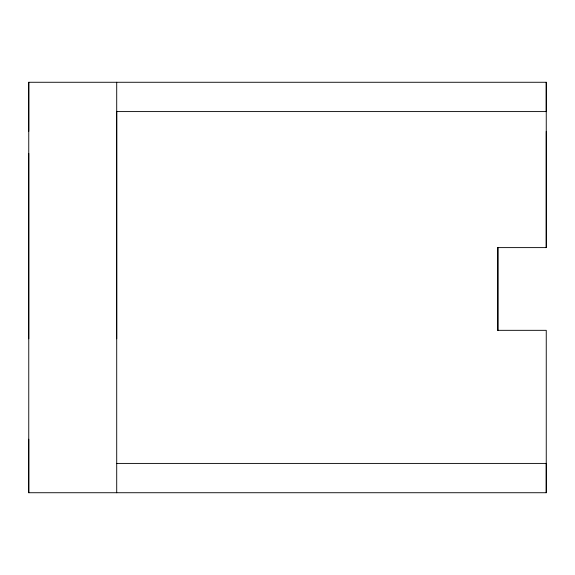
<?xml version="1.0" encoding="UTF-8"?>
<svg xmlns="http://www.w3.org/2000/svg" width="575" height="575" viewBox="0 0 575 575"><rect width="100%" height="100%" fill="white"/><g stroke="black" fill="none" stroke-linecap="round" stroke-linejoin="round"><path stroke-width="0.86" d="M28.772 131.38L28.772 82.268L546.25 82.268L546.25 247.609L497.77 247.609M116.711 463.414L546.25 463.414L546.25 492.732L28.757 492.732L28.772 439.221M28.757 338.804L28.757 82.268M116.711 338.804L116.711 82.268M546.25 247.609L546.25 131.38M546.25 82.268L546.25 111.586L116.711 111.586L116.711 492.732M497.77 330.33L546.25 330.33L546.25 492.732M28.772 153.367L28.757 492.732M497.878 247.609L497.871 330.33L497.871 247.609"/></g></svg>
